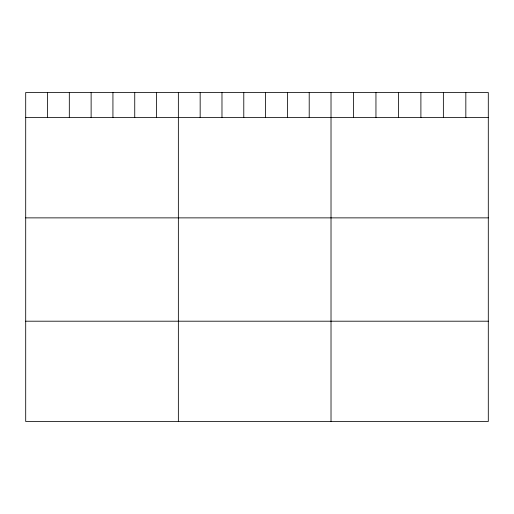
<?xml version="1.0" encoding="UTF-8"?>
<svg xmlns="http://www.w3.org/2000/svg" width="514" height="514" viewBox="0 0 514 514"><rect width="100%" height="100%" fill="white"/><g stroke="black" fill="none" stroke-linecap="round" stroke-linejoin="round"><path stroke-width="0.77" d="M488.3 117.584L488.3 421.486L25.7 421.486L25.7 92.514L488.3 92.514L488.3 117.584L25.7 117.584M25.7 217.872L488.3 217.872M25.7 321.199L488.3 321.199M465.832 92.514L465.832 117.584M443.364 92.514L443.364 117.584M420.895 92.514L420.895 117.584M398.421 92.514L398.421 117.584M375.952 92.514L375.952 117.584M353.484 92.514L353.484 117.584M331.016 92.514L331.016 421.486M309.21 92.514L309.21 117.584M287.397 92.514L287.397 117.584M265.59 92.514L265.59 117.584M243.784 92.514L243.784 117.584M221.977 92.514L221.977 117.584M200.164 92.514L200.164 117.584M178.358 92.514L178.358 421.486M156.552 92.514L156.552 117.584M134.739 92.514L134.739 117.584M112.932 92.514L112.932 117.584M91.126 92.514L91.126 117.584M69.319 92.514L69.319 117.584M47.506 92.514L47.506 117.584"/></g></svg>
